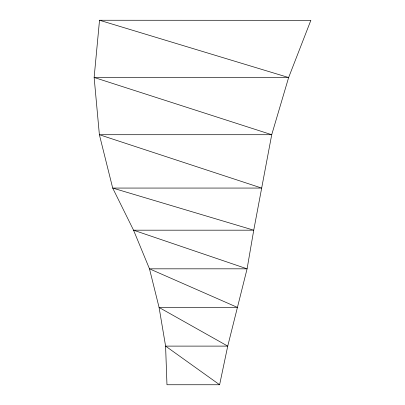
<?xml version="1.0" encoding="UTF-8"?>
<svg xmlns="http://www.w3.org/2000/svg" width="405" height="405" viewBox="0 0 405 405"><rect width="100%" height="100%" fill="white"/><g stroke="black" fill="none" stroke-linecap="round" stroke-linejoin="round"><path stroke-width="0.61" d="M99.519 20.25L94.137 77.466L99.382 134.713L112.691 188.062L133.539 230.182L149.485 268.824L159.084 307.466L165.594 346.108L166.971 384.75L219.611 384.75L227.737 346.108L247.09 268.824L253.743 230.182L271.72 134.713L288.633 77.537L310.863 20.321L99.519 20.25L288.633 77.537L94.137 77.466L271.72 134.713L99.382 134.713L261.645 188.062L112.691 188.062L253.743 230.182L133.539 230.182L247.09 268.824L149.485 268.824L237.558 307.466L159.084 307.466L227.737 346.108L165.594 346.108L219.611 384.75"/></g></svg>
